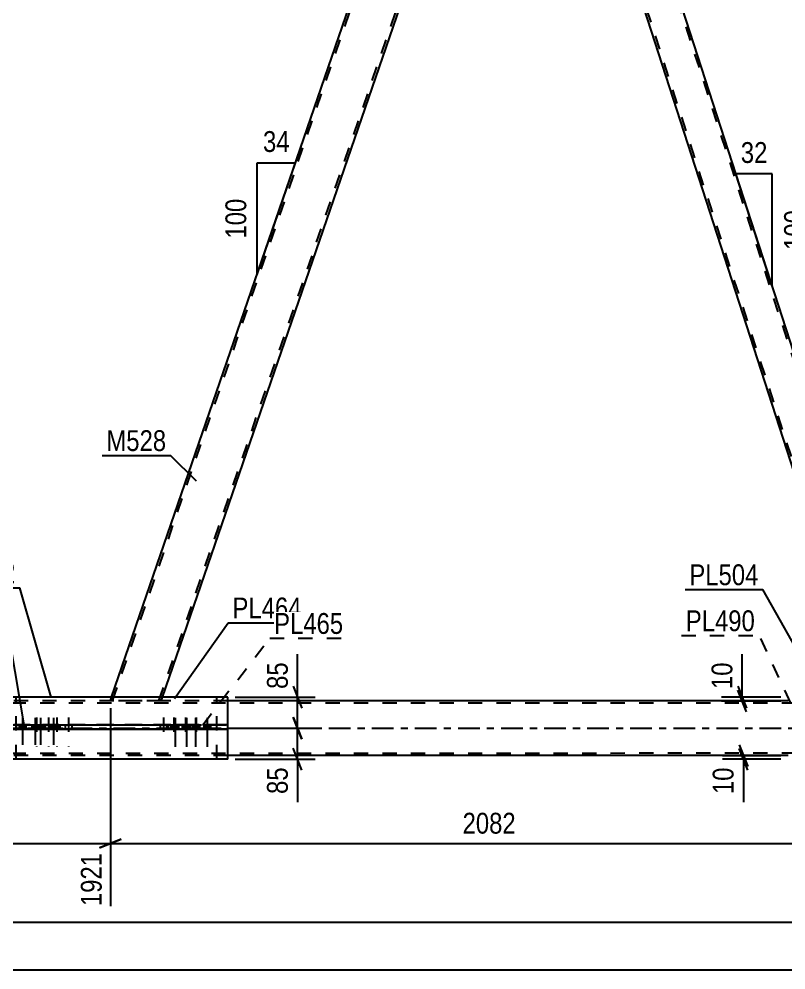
# Model space of a CAD drawing. Header units: millimetres. Extents: x 0 to 1189, y 0 to 841.
# Drawn here: x 182.4 to 287.8, y 419.5 to 550.2 of the extents above; entities that cross this region are included whole.
import ezdxf

# ---------------------------------------------------------------- set-up
doc = ezdxf.new("R2010")
doc.units = ezdxf.units.MM
doc.linetypes.add('DXK_LINE_DOT2', pattern=[3.9198, 1.9599, -1.9599])
doc.linetypes.add('DXK_LINE_DOT3', pattern=[5.9187, 2.979, -0.9799, 0.9799, -0.9799])
doc.styles.add('Arial Narrow', font='ARIALN.TTF', dxfattribs={"height": 0.2})

# ---------------------------------------------------------------- blocks, each defined once
blk = doc.blocks.new('Part-570348649-6213 - 6197')
at = {"color": 2, "linetype": 'Continuous'}
for p, q in [((211.13, 457), (180.14, 457)), ((180.14, 453.2), (180.14, 457)), ((211.13, 453.2), (211.13, 457)), ((180.14, 448.5), (180.14, 452.6)), ((211.13, 448.5), (211.13, 452.6)), ((211.13, 448.5), (180.14, 448.5))]:
    blk.add_line(p, q, dxfattribs=at)
at = {"color": 7, "linetype": 'DXK_LINE_DOT2'}
for p, q in [((180.14, 452.6), (180.14, 453.2)), ((211.13, 452.6), (211.13, 453.2))]:
    blk.add_line(p, q, dxfattribs=at)
blk = doc.blocks.new('Part-570348649-6282 - 6197')
at = {"color": 7, "linetype": 'DXK_LINE_DOT2'}
for p, q in [((182.04, 453.22), (209.63, 453.22)), ((187.91, 453.22), (182.04, 453.22)), ((182.04, 453.22), (182.04, 453.22)), ((182.04, 453.22), (182.04, 452.62)), ((182.04, 452.62), (209.63, 452.62)), ((187.91, 452.62), (182.04, 452.62)), ((202.88, 453.22), (187.91, 453.22)), ((187.91, 453.22), (187.91, 452.62)), ((187.91, 452.62), (202.88, 452.62)), ((209.63, 453.22), (202.88, 453.22)), ((202.88, 453.22), (202.88, 452.62)), ((202.88, 452.62), (209.63, 452.62)), ((209.63, 453.22), (209.63, 453.22)), ((209.63, 452.62), (209.63, 453.22))]:
    blk.add_line(p, q, dxfattribs=at)
blk = doc.blocks.new('Part-570348649-6312 - 6197')
at = {"color": 7, "linetype": 'DXK_LINE_DOT2'}
for p, q in [((1014.39, 456.27), (142.16, 456.19)), ((211.13, 456.5), (180.14, 456.5)), ((1014.39, 449.37), (142.16, 449.29)), ((211.13, 449), (180.14, 449))]:
    blk.add_line(p, q, dxfattribs=at)
at = {"color": 2, "linetype": 'Continuous'}
for p, q in [((288.16, 456.51), (211.13, 456.5)), ((288.16, 449.01), (211.13, 449))]:
    blk.add_line(p, q, dxfattribs=at)
at = {"color": 7, "linetype": 'DXK_LINE_DOT3'}
blk.add_line((142.16, 452.74), (1014.39, 452.82), dxfattribs=at)
blk = doc.blocks.new('Part-570348649-6280 - 6197')
at = {"color": 2, "linetype": 'Continuous'}
for p, q in [((182.04, 457), (182.04, 457.02)), ((195.17, 457.02), (182.04, 457.02)), ((209.63, 457.02), (202.16, 457.02)), ((209.63, 457), (209.63, 457.02))]:
    blk.add_line(p, q, dxfattribs=at)
at = {"color": 7, "linetype": 'DXK_LINE_DOT2'}
for p, q in [((182.04, 448.52), (182.04, 457)), ((202.16, 457.02), (195.17, 457.02)), ((209.63, 448.52), (209.63, 457)), ((209.63, 448.52), (182.04, 448.52))]:
    blk.add_line(p, q, dxfattribs=at)
blk = doc.blocks.new('Part-570348649-6377 - 6197')
at = {"color": 7, "linetype": 'DXK_LINE_DOT2'}
for p, q in [((253.51, 606.24), (252.08, 602.07)), ((255.98, 606.24), (253.51, 606.24)), ((302.46, 461.45), (255.67, 606.24)), ((256.15, 605.74), (255.98, 606.24)), ((299.43, 456.51), (252.24, 602.54)), ((300.76, 456.51), (302.62, 461.92)), ((299.12, 456.51), (298.95, 457.01)), ((300.76, 456.51), (299.12, 456.51))]:
    blk.add_line(p, q, dxfattribs=at)
at = {"color": 2, "linetype": 'Continuous'}
for p, q in [((302.62, 461.92), (256.15, 605.74)), ((298.95, 457.01), (252.08, 602.07))]:
    blk.add_line(p, q, dxfattribs=at)
blk = doc.blocks.new('Part-570348649-6382 - 6197')
at = {"color": 7, "linetype": 'DXK_LINE_DOT2'}
for p, q in [((195.31, 456.5), (246.85, 606.24)), ((201.66, 456.5), (253.19, 606.24)), ((246.36, 605.74), (246.53, 606.24)), ((253.51, 606.24), (246.53, 606.24)), ((253.34, 605.74), (253.51, 606.24)), ((195, 456.5), (195.17, 457)), ((201.98, 456.5), (195, 456.5)), ((201.98, 456.5), (202.15, 457))]:
    blk.add_line(p, q, dxfattribs=at)
at = {"color": 2, "linetype": 'Continuous'}
for p, q in [((195.17, 457), (246.36, 605.74)), ((202.15, 457), (253.34, 605.74))]:
    blk.add_line(p, q, dxfattribs=at)
blk = doc.blocks.new('Bolt-570348649-6842 - 6197')
at = {"color": 1, "linetype": 'DXK_LINE_DOT2'}
for p, q in [((184.86, 454.22), (184.86, 450.22)), ((186.48, 454.22), (186.48, 450.22)), ((187.62, 454.22), (187.62, 450.22)), ((189.25, 454.22), (189.25, 450.22)), ((184.41, 453.22), (184.41, 452.62)), ((185.31, 453.22), (185.31, 452.62)), ((186.03, 453.22), (186.03, 452.62)), ((186.93, 453.22), (186.93, 452.62)), ((187.17, 453.22), (187.17, 452.62)), ((188.07, 453.22), (188.07, 452.62)), ((188.8, 453.22), (188.8, 452.62)), ((189.7, 453.22), (189.7, 452.62))]:
    blk.add_line(p, q, dxfattribs=at)
blk = doc.blocks.new('Bolt-570348649-6697 - 6197')
at = {"linetype": 'Continuous'}
for points in [[(183.36, 453.2), (182.46, 453.2), (182.46, 452.6), (183.36, 452.6)], [(185.12, 453.2), (184.22, 453.2), (184.22, 452.6), (185.12, 452.6)], [(185.85, 453.2), (184.95, 453.2), (184.95, 452.6), (185.85, 452.6)], [(187.61, 453.2), (186.71, 453.2), (186.71, 452.6), (187.61, 452.6)]]:
    blk.add_hatch(color=1, dxfattribs=at).paths.add_polyline_path(points)
at = {"color": 1, "linetype": 'Continuous'}
for p, q in [((182.91, 454.2), (182.91, 450.45)), ((184.67, 454.2), (184.67, 450.45)), ((185.4, 454.2), (185.4, 450.45)), ((187.16, 454.2), (187.16, 450.45)), ((182.46, 453.2), (182.46, 452.6)), ((183.36, 453.2), (183.36, 452.6)), ((184.22, 453.2), (184.22, 452.6)), ((184.95, 453.2), (184.95, 452.6)), ((185.12, 453.2), (185.12, 452.6)), ((185.85, 453.2), (185.85, 452.6)), ((186.71, 453.2), (186.71, 452.6)), ((187.61, 453.2), (187.61, 452.6))]:
    blk.add_line(p, q, dxfattribs=at)
blk = doc.blocks.new('Part-570348649-6610 - 6197')
at = {"color": 2, "linetype": 'Continuous'}
for p, q in [((180.14, 453.2), (180.14, 453.2)), ((180.14, 453.2), (185.42, 453.2)), ((180.14, 452.6), (180.14, 453.2)), ((180.14, 452.6), (211.13, 452.6)), ((185.42, 452.6), (180.14, 452.6)), ((185.42, 453.2), (205.01, 453.2)), ((185.42, 453.2), (185.42, 452.6)), ((205.01, 452.6), (185.42, 452.6)), ((205.01, 453.2), (205.01, 452.6)), ((211.13, 453.2), (211.13, 453.2)), ((211.13, 452.6), (211.13, 453.2))]:
    blk.add_line(p, q, dxfattribs=at)
at = {"color": 7, "linetype": 'DXK_LINE_DOT2'}
for p, q in [((211.13, 453.2), (180.14, 453.2)), ((180.14, 452.6), (180.14, 452.6)), ((205.01, 453.2), (211.13, 453.2)), ((211.13, 452.6), (205.01, 452.6)), ((211.13, 452.6), (211.13, 452.6))]:
    blk.add_line(p, q, dxfattribs=at)
blk = doc.blocks.new('Bolt-570348649-6698 - 6197')
at = {"linetype": 'Continuous'}
for points in [[(203.44, 452.6), (204.34, 452.6), (204.34, 453.2), (203.44, 453.2)], [(205.03, 452.6), (205.93, 452.6), (205.93, 453.2), (205.03, 453.2)], [(206.25, 452.6), (207.15, 452.6), (207.15, 453.2), (206.25, 453.2)], [(207.85, 452.6), (208.75, 452.6), (208.75, 453.2), (207.85, 453.2)]]:
    blk.add_hatch(color=1, dxfattribs=at).paths.add_polyline_path(points)
at = {"color": 1, "linetype": 'Continuous'}
for p, q in [((203.89, 454.2), (203.89, 450.2)), ((205.48, 454.2), (205.48, 450.2)), ((206.7, 454.2), (206.7, 450.2)), ((208.3, 454.2), (208.3, 450.2)), ((203.44, 453.2), (203.44, 452.6)), ((204.34, 453.2), (204.34, 452.6)), ((205.03, 453.2), (205.03, 452.6)), ((205.93, 453.2), (205.93, 452.6)), ((206.25, 453.2), (206.25, 452.6)), ((207.15, 453.2), (207.15, 452.6)), ((207.85, 453.2), (207.85, 452.6)), ((208.75, 453.2), (208.75, 452.6))]:
    blk.add_line(p, q, dxfattribs=at)
blk = doc.blocks.new('Bolt-570348649-6841 - 6197')
at = {"color": 1, "linetype": 'DXK_LINE_DOT2'}
for p, q in [((202.28, 454.22), (202.28, 450.47)), ((203.73, 454.22), (203.73, 450.47)), ((205.33, 454.22), (205.33, 450.47)), ((206.78, 454.22), (206.78, 450.47)), ((201.83, 453.22), (201.83, 452.62)), ((202.73, 453.22), (202.73, 452.62)), ((203.28, 453.22), (203.28, 452.62)), ((204.18, 453.22), (204.18, 452.62)), ((204.88, 453.22), (204.88, 452.62)), ((205.78, 453.22), (205.78, 452.62)), ((206.33, 453.22), (206.33, 452.62)), ((207.23, 453.22), (207.23, 452.62))]:
    blk.add_line(p, q, dxfattribs=at)
blk = doc.blocks.new('StraightDimension-570348649-35213 - 6197')
at = {"color": 7, "linetype": 'Continuous'}
for p, q in [((195, 455.5), (195, 428.31)), ((196.5, 437.52), (193.5, 436.32)), ((195, 436.92), (299.12, 436.92))]:
    blk.add_line(p, q, dxfattribs=at)
at = {"color": 0}
blk.add_wipeout([(251.31, 437.67), (251.31, 441.87), (242.8, 441.87), (242.8, 437.67)], dxfattribs=at)
at = {"color": 3, "style": 'Arial Narrow'}
blk.add_text('2082', height=2.863, dxfattribs=at).set_placement((243.4, 438.27))
blk = doc.blocks.new('AngleDimension-570348649-32433 - 6197')
at = {"color": 7, "linetype": 'Continuous'}
for p, q in [((284.98, 516.52), (280.97, 528.91)), ((285.95, 528.91), (280.97, 528.91)), ((285.95, 513.49), (280.97, 528.91)), ((285.95, 513.49), (285.95, 528.91))]:
    blk.add_line(p, q, dxfattribs=at)
at = {"color": 0}
for points in [[(285.89, 529.81), (285.89, 534.01), (281.04, 534.01), (281.04, 529.81)], [(291.05, 524.54), (286.85, 524.54), (286.85, 517.86), (291.05, 517.86)]]:
    blk.add_wipeout(points, dxfattribs=at)
at = {"color": 3, "style": 'Arial Narrow'}
blk.add_text('32', height=2.863, dxfattribs=at).set_placement((281.64, 530.41))
blk.add_text('100', height=2.863, rotation=90.0002, dxfattribs=at).set_placement((290.45, 518.46))
blk = doc.blocks.new('AngleDimension-570348649-32418 - 6197')
at = {"color": 7, "linetype": 'Continuous'}
for p, q in [((215.17, 530.42), (220.44, 530.42)), ((215.17, 515.1), (220.44, 530.42)), ((215.17, 515.1), (215.17, 530.42)), ((216.95, 520.28), (220.44, 530.42))]:
    blk.add_line(p, q, dxfattribs=at)
at = {"color": 0}
for points in [[(220.23, 531.32), (220.23, 535.52), (215.37, 535.52), (215.37, 531.32)], [(214.27, 526.1), (210.07, 526.1), (210.07, 519.42), (214.27, 519.42)]]:
    blk.add_wipeout(points, dxfattribs=at)
at = {"color": 3, "style": 'Arial Narrow'}
blk.add_text('34', height=2.863, dxfattribs=at).set_placement((215.97, 531.92))
blk.add_text('100', height=2.863, rotation=90.0002, dxfattribs=at).set_placement((213.67, 520.02))
blk = doc.blocks.new('StraightDimension-570348649-35554 - 6197')
at = {"color": 7, "linetype": 'Continuous'}
blk.add_line((131.31, 426.1), (1014.39, 426.1), dxfattribs=at)
blk = doc.blocks.new('StraightDimension-570348649-65243 - 6197')
at = {"color": 7, "linetype": 'Continuous'}
for p, q in [((220.13, 454.25), (221.33, 451.25)), ((212.13, 452.75), (223.13, 452.75)), ((220.73, 448.5), (220.73, 452.75)), ((221.33, 447), (220.13, 450)), ((212.13, 448.5), (223.13, 448.5)), ((220.73, 448.5), (220.73, 442.59)), ((220.73, 448.5), (220.73, 442.59))]:
    blk.add_line(p, q, dxfattribs=at)
at = {"color": 0}
blk.add_wipeout([(219.98, 447.97), (215.78, 447.97), (215.78, 443.12), (219.98, 443.12)], dxfattribs=at)
at = {"color": 3, "style": 'Arial Narrow'}
blk.add_text('85', height=2.863, rotation=90.0002, dxfattribs=at).set_placement((219.38, 443.72))
blk = doc.blocks.new('StraightDimension-570348649-35214 - 6197')
at = {"color": 7, "linetype": 'Continuous'}
for p, q in [((195, 455.5), (195, 428.31)), ((131.31, 447.99), (131.31, 433.79)), ((132.81, 437.52), (129.81, 436.32)), ((131.31, 436.92), (195, 436.92)), ((193.5, 436.32), (196.5, 437.52))]:
    blk.add_line(p, q, dxfattribs=at)
at = {"color": 0}
blk.add_wipeout([(167.41, 437.67), (167.41, 441.87), (158.9, 441.87), (158.9, 437.67)], dxfattribs=at)
at = {"color": 3, "style": 'Arial Narrow'}
blk.add_text('1921', height=2.863, dxfattribs=at).set_placement((159.5, 438.27))
at = {"color": 0, "linetype": 'Continuous'}
for points in [[(130.71, 436.22), (126.51, 436.22), (126.51, 433.19), (130.71, 433.19)], [(194.4, 436.22), (190.2, 436.22), (190.2, 427.71), (194.4, 427.71)]]:
    blk.add_wipeout(points, dxfattribs=at)
at = {"color": 3, "linetype": 'Continuous', "style": 'Arial Narrow'}
for s, height, p in [('0', 2.86, (130.11, 433.79)), ('1921', 2.863, (193.8, 428.31))]:
    blk.add_text(s, height=height, rotation=90.0002, dxfattribs=at).set_placement(p)
blk = doc.blocks.new('StraightDimension-570348649-35584 - 6197')
at = {"color": 7, "linetype": 'Continuous'}
blk.add_line((130.31, 419.54), (1015.39, 419.54), dxfattribs=at)
blk = doc.blocks.new('StraightDimension-570348649-48479 - 6197')
at = {"color": 7, "linetype": 'Continuous'}
for p, q in [((281.39, 450.48), (282.59, 447.48)), ((282.59, 446.98), (281.39, 449.98)), ((287.16, 448.98), (279.14, 448.98)), ((287.16, 448.48), (279.14, 448.48)), ((281.99, 448.48), (281.99, 448.98)), ((281.99, 448.48), (281.99, 442.58)), ((281.99, 448.48), (281.99, 442.58))]:
    blk.add_line(p, q, dxfattribs=at)
at = {"color": 0}
blk.add_wipeout([(281.24, 447.96), (277.04, 447.96), (277.04, 443.1), (281.24, 443.1)], dxfattribs=at)
at = {"color": 3, "style": 'Arial Narrow'}
blk.add_text('10', height=2.863, rotation=90.0002, dxfattribs=at).set_placement((280.64, 443.7))
blk = doc.blocks.new('StraightDimension-570348649-48481 - 6197')
at = {"color": 7, "linetype": 'Continuous'}
for p, q in [((281.83, 457.01), (281.83, 462.91)), ((281.83, 457.01), (281.83, 462.91)), ((281.23, 458.51), (282.43, 455.51)), ((282.43, 454.98), (281.23, 457.98)), ((287.16, 457.01), (278.98, 457.01)), ((287.16, 456.48), (278.98, 456.48)), ((281.83, 456.48), (281.83, 457.01))]:
    blk.add_line(p, q, dxfattribs=at)
at = {"color": 0}
blk.add_wipeout([(281.08, 462.39), (276.88, 462.39), (276.88, 457.53), (281.08, 457.53)], dxfattribs=at)
at = {"color": 3, "style": 'Arial Narrow'}
blk.add_text('10', height=2.863, rotation=90.0002, dxfattribs=at).set_placement((280.48, 458.13))
blk = doc.blocks.new('StraightDimension-570348649-65242 - 6197')
at = {"color": 7, "linetype": 'Continuous'}
for p, q in [((220.73, 457.02), (220.73, 462.93)), ((220.73, 457.02), (220.73, 462.93)), ((220.13, 458.52), (221.33, 455.52)), ((212.13, 457.02), (223.13, 457.02)), ((220.73, 452.75), (220.73, 457.02)), ((221.33, 451.25), (220.13, 454.25)), ((212.13, 452.75), (223.13, 452.75))]:
    blk.add_line(p, q, dxfattribs=at)
at = {"color": 0}
blk.add_wipeout([(219.98, 462.4), (215.78, 462.4), (215.78, 457.55), (219.98, 457.55)], dxfattribs=at)
at = {"color": 3, "style": 'Arial Narrow'}
blk.add_text('85', height=2.863, rotation=90.0002, dxfattribs=at).set_placement((219.38, 458.15))
blk = doc.blocks.new('Mark-570348649-27438 - 6197')
at = {"color": 0}
blk.add_wipeout([(202.67, 490.83), (202.67, 493.83), (194.45, 493.83), (194.45, 490.83)], dxfattribs=at)
blk.add_wipeout([(202.67, 490.83), (202.67, 493.83), (194.45, 493.83), (194.45, 490.83)], dxfattribs=at)
at = {"color": 30, "linetype": 'Continuous'}
for p in [(193.85, 490.23), (206.81, 486.7)]:
    blk.add_line(p, (203.27, 490.23), dxfattribs=at)
at = {"color": 3, "style": 'Arial Narrow'}
blk.add_text('M528', height=2.863, dxfattribs=at).set_placement((194.45, 490.83))
blk = doc.blocks.new('Mark-570348649-27478 - 6197')
at = {"color": 0}
blk.add_wipeout([(221.29, 467.84), (221.29, 470.84), (211.78, 470.84), (211.78, 467.84)], dxfattribs=at)
blk.add_wipeout([(221.29, 467.84), (221.29, 470.84), (211.78, 470.84), (211.78, 467.84)], dxfattribs=at)
at = {"color": 30, "linetype": 'Continuous'}
for p, q in [((203.81, 456.82), (211.18, 467.24)), ((211.18, 467.24), (221.89, 467.24))]:
    blk.add_line(p, q, dxfattribs=at)
at = {"color": 3, "style": 'Arial Narrow'}
blk.add_text('PL464', height=2.863, dxfattribs=at).set_placement((211.78, 467.84))
blk = doc.blocks.new('Mark-570348649-27487 - 6197')
at = {"color": 0}
blk.add_wipeout([(180.67, 464.94), (180.67, 467.94), (171.17, 467.94), (171.17, 464.94)], dxfattribs=at)
blk.add_wipeout([(180.67, 464.94), (180.67, 467.94), (171.17, 467.94), (171.17, 464.94)], dxfattribs=at)
at = {"color": 30, "linetype": 'Continuous'}
for p in [(170.57, 464.34), (183.17, 453.2)]:
    blk.add_line(p, (181.27, 464.34), dxfattribs=at)
at = {"color": 3, "style": 'Arial Narrow'}
blk.add_text('PL463', height=2.863, dxfattribs=at).set_placement((171.17, 464.94))
blk = doc.blocks.new('Mark-570348649-27481 - 6197')
at = {"color": 0}
blk.add_wipeout([(181.95, 472.66), (181.95, 475.66), (172.45, 475.66), (172.45, 472.66)], dxfattribs=at)
blk.add_wipeout([(181.95, 472.66), (181.95, 475.66), (172.45, 475.66), (172.45, 472.66)], dxfattribs=at)
at = {"color": 30, "linetype": 'Continuous'}
for p in [(171.85, 472.06), (186.84, 457.02)]:
    blk.add_line(p, (182.55, 472.06), dxfattribs=at)
at = {"color": 3, "style": 'Arial Narrow'}
blk.add_text('PL132', height=2.863, dxfattribs=at).set_placement((172.45, 472.66))
blk = doc.blocks.new('Mark-570348649-27484 - 6197')
at = {"color": 0}
blk.add_wipeout([(227.01, 465.71), (227.01, 468.71), (217.5, 468.71), (217.5, 465.71)], dxfattribs=at)
blk.add_wipeout([(227.01, 465.71), (227.01, 468.71), (217.5, 468.71), (217.5, 465.71)], dxfattribs=at)
at = {"color": 30, "linetype": 'DXK_LINE_DOT2'}
for p, q in [((207.69, 453.22), (216.9, 465.11)), ((216.9, 465.11), (227.61, 465.11))]:
    blk.add_line(p, q, dxfattribs=at)
at = {"color": 3, "style": 'Arial Narrow'}
blk.add_text('PL465', height=2.863, dxfattribs=at).set_placement((217.5, 465.71))
blk = doc.blocks.new('Mark-570348649-27499 - 6197')
at = {"color": 0}
blk.add_wipeout([(284.07, 472.4), (284.07, 475.4), (274.57, 475.4), (274.57, 472.4)], dxfattribs=at)
blk.add_wipeout([(284.07, 472.4), (284.07, 475.4), (274.57, 475.4), (274.57, 472.4)], dxfattribs=at)
at = {"color": 30, "linetype": 'Continuous'}
for p in [(273.97, 471.8), (293.97, 455.29)]:
    blk.add_line(p, (284.67, 471.8), dxfattribs=at)
at = {"color": 3, "style": 'Arial Narrow'}
blk.add_text('PL504', height=2.863, dxfattribs=at).set_placement((274.57, 472.4))
blk = doc.blocks.new('Mark-570348649-27502 - 6197')
at = {"color": 0}
blk.add_wipeout([(283.58, 466.08), (283.58, 469.08), (274.08, 469.08), (274.08, 466.08)], dxfattribs=at)
blk.add_wipeout([(283.58, 466.08), (283.58, 469.08), (274.08, 469.08), (274.08, 466.08)], dxfattribs=at)
at = {"color": 30, "linetype": 'DXK_LINE_DOT2'}
for p in [(273.48, 465.48), (290.18, 452.63)]:
    blk.add_line(p, (284.18, 465.48), dxfattribs=at)
at = {"color": 3, "style": 'Arial Narrow'}
blk.add_text('PL490', height=2.863, dxfattribs=at).set_placement((274.08, 466.08))

msp = doc.modelspace()

# ---------------------------------------------------------------- block references
for name in ['Part-570348649-6382 - 6197', 'Part-570348649-6377 - 6197', 'Part-570348649-6312 - 6197', 'Part-570348649-6213 - 6197', 'Part-570348649-6280 - 6197', 'Bolt-570348649-6697 - 6197', 'Bolt-570348649-6842 - 6197', 'Bolt-570348649-6841 - 6197', 'Bolt-570348649-6698 - 6197', 'Part-570348649-6610 - 6197', 'Part-570348649-6282 - 6197']:
    msp.add_blockref(name, (0, 0))

# ---------------------------------------------------------------- next in the draw order: block references
for name in ['AngleDimension-570348649-32418 - 6197', 'AngleDimension-570348649-32433 - 6197', 'Mark-570348649-27438 - 6197', 'StraightDimension-570348649-35213 - 6197']:
    msp.add_blockref(name, (0, 0))

# ---------------------------------------------------------------- next in the draw order: block references
for name in ['StraightDimension-570348649-48481 - 6197', 'StraightDimension-570348649-35554 - 6197']:
    msp.add_blockref(name, (0, 0))

# ---------------------------------------------------------------- next in the draw order: block references
for name in ['Mark-570348649-27499 - 6197', 'StraightDimension-570348649-35214 - 6197', 'StraightDimension-570348649-65243 - 6197']:
    msp.add_blockref(name, (0, 0))

# ---------------------------------------------------------------- next in the draw order: block references
for name in ['Mark-570348649-27502 - 6197', 'Mark-570348649-27487 - 6197', 'StraightDimension-570348649-65242 - 6197', 'StraightDimension-570348649-35584 - 6197']:
    msp.add_blockref(name, (0, 0))

# ---------------------------------------------------------------- next in the draw order: block references
for name in ['Mark-570348649-27481 - 6197', 'Mark-570348649-27478 - 6197', 'StraightDimension-570348649-48479 - 6197']:
    msp.add_blockref(name, (0, 0))

# ---------------------------------------------------------------- next in the draw order: block references
msp.add_blockref('Mark-570348649-27484 - 6197', (0, 0))

doc.saveas('drawing.dxf')
